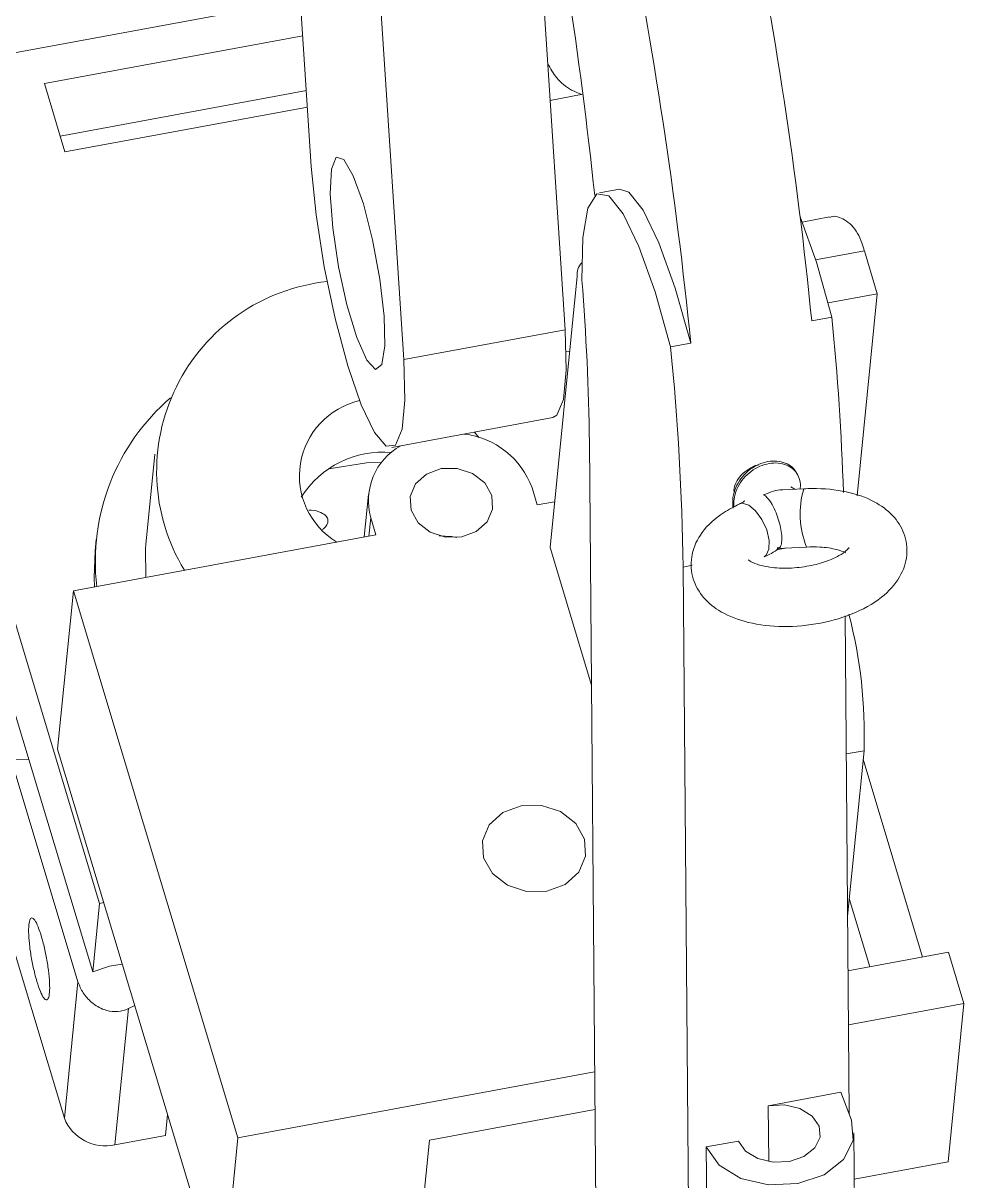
# Model space of a CAD drawing. Header units: millimetres. Extents: x 0 to 1189, y 0 to 841.
# Drawn here: x 933.61 to 938.12, y 546.51 to 552.07 of the extents above; entities that cross this region are included whole.
import ezdxf

# ---------------------------------------------------------------- set-up
doc = ezdxf.new("R2010")
doc.units = ezdxf.units.MM
doc.layers.get('0').update_dxf_attribs({"lineweight": 18})

msp = doc.modelspace()

# ---------------------------------------------------------------- linework, layer by layer
at = {"color": 7, "linetype": 'Continuous', "lineweight": 15}
for p, q in [((934.8077, 554.1389), (934.9884, 551.3801)), ((936.2063, 550.5961), (936.0383, 553.1613)), ((935.4323, 550.453), (935.2642, 553.0183)), ((932.7875, 551.7818), (934.9361, 552.1789)), ((934.9473, 552.0078), (933.7076, 551.7787)), ((933.7076, 551.7787), (933.8063, 551.4504)), ((934.9645, 551.7445), (933.7835, 551.5263)), ((936.2917, 551.7266), (936.1342, 551.6975)), ((933.8063, 551.4504), (934.9697, 551.6655)), ((936.4677, 551.2715), (936.3709, 551.2536)), ((937.4754, 551.1377), (937.3443, 551.1135)), ((937.7039, 550.7694), (937.6421, 550.9749)), ((933.9719, 547.8432), (933.0621, 550.8684)), ((936.2638, 550.8535), (936.1337, 549.5506)), ((937.4684, 550.7259), (937.7039, 550.7694)), ((937.7039, 550.7694), (937.607, 549.8)), ((937.4863, 550.657), (937.3896, 550.6391)), ((936.2063, 550.5961), (935.4323, 550.453)), ((936.2111, 550.4914), (936.228, 550.4945)), ((936.7123, 550.5139), (936.809, 550.5318)), ((935.3739, 550.0316), (936.148, 550.1746)), ((935.7922, 550.0789), (935.7718, 550.1051)), ((936.3226, 550.0538), (936.3544, 546.2056)), ((934.2379, 549.9998), (934.1945, 549.5655)), ((937.3235, 549.8981), (937.3186, 549.9072)), ((936.0721, 549.7554), (936.0474, 549.8374)), ((937.3512, 549.8332), (937.2507, 549.8281)), ((937.3078, 549.831), (937.2901, 549.8429)), ((935.2624, 549.8056), (935.2421, 549.6019)), ((936.1557, 549.7708), (936.0721, 549.7554)), ((937.043, 549.7604), (937.0418, 549.7598)), ((935.2734, 549.6944), (935.2981, 549.6123)), ((935.2981, 549.6123), (933.8467, 549.344)), ((933.9557, 549.5893), (933.9503, 549.535)), ((936.1337, 549.5506), (936.3322, 548.8905)), ((937.2236, 549.5464), (937.3653, 549.5536)), ((936.8118, 544.6607), (936.7722, 549.4576)), ((933.8467, 549.344), (933.7708, 548.584)), ((933.8467, 549.344), (934.6363, 546.7183)), ((937.5691, 546.8316), (937.5494, 549.2228)), ((933.9391, 547.5152), (933.569, 548.7461)), ((933.7708, 548.584), (934.5604, 545.9583)), ((937.6405, 548.5761), (937.5613, 547.7826)), ((933.8032, 546.8129), (933.2958, 548.5002)), ((933.5477, 548.5333), (933.8685, 547.4666)), ((937.9219, 547.5854), (937.6364, 548.5348)), ((933.9719, 547.8432), (933.9391, 547.5152)), ((933.9925, 547.847), (933.9719, 547.8432)), ((937.6683, 547.5385), (937.5697, 547.8665)), ((937.5635, 547.5192), (938.0455, 547.6083)), ((938.1196, 547.3621), (938.0455, 547.6083)), ((933.8032, 546.8129), (933.8685, 547.4666)), ((934.1114, 547.3382), (934.0461, 546.6846)), ((934.1409, 547.3534), (934.1114, 547.3382)), ((937.5656, 547.2597), (938.1196, 547.3621)), ((938.1196, 547.3621), (938.0436, 546.6021)), ((934.6363, 546.7183), (936.3475, 547.0346)), ((937.1812, 546.8721), (937.5295, 546.9365)), ((937.5295, 546.9365), (937.58, 546.8028)), ((934.2981, 546.8306), (934.288, 546.7293)), ((936.349, 546.8539), (935.5555, 546.7072)), ((934.0461, 546.6846), (934.288, 546.7293)), ((934.6363, 546.7183), (934.5604, 545.9583)), ((937.5953, 546.3081), (937.5917, 546.7414)), ((935.5555, 546.7072), (935.498, 546.1316)), ((936.8834, 546.6741), (937.0382, 546.7027)), ((936.8834, 546.6741), (936.887, 546.2407)), ((937.5935, 546.5189), (938.0436, 546.6021))]:
    msp.add_line(p, q, dxfattribs=at)
at = {"color": 8, "linetype": 'Continuous', "lineweight": 15}
for p, q in [((937.6421, 550.9749), (937.4085, 550.9317)), ((935.2646, 549.6061), (935.2734, 549.6944)), ((937.2638, 549.5484), (937.2192, 549.5402)), ((936.8166, 549.4658), (936.7722, 549.4576)), ((937.6405, 548.5761), (937.5549, 548.5603)), ((937.1812, 546.8721), (937.1834, 546.604))]:
    msp.add_line(p, q, dxfattribs=at)
at = {"color": 7, "linetype": 'Continuous', "lineweight": 15}
for points in [[(934.9884, 551.3801), (935.0113, 551.1488), (935.0503, 550.8986), (935.1023, 550.6499), (935.1631, 550.4228), (935.2277, 550.2357), (935.2908, 550.1038), (935.3475, 550.0377), (935.393, 550.0428), (935.4238, 550.1187), (935.4372, 550.2593), (935.4323, 550.453)], [(935.085, 551.3665), (935.0792, 551.2481), (935.0912, 551.0849), (935.1192, 550.899), (935.1595, 550.7155), (935.2067, 550.5591), (935.2544, 550.451), (935.2961, 550.4058), (935.3263, 550.4296), (935.3408, 550.5191), (935.3376, 550.6623), (935.3173, 550.8399), (935.2825, 551.0278), (935.238, 551.2007), (935.1897, 551.3352), (935.1442, 551.4132), (935.1077, 551.4241), (935.085, 551.3665)], [(936.4677, 551.2715), (936.5119, 551.2572), (936.5809, 551.1712), (936.6567, 551.014), (936.7345, 550.7961), (936.809, 550.5318)], [(936.2866, 550.8346), (936.2912, 551.0393), (936.3154, 551.1804), (936.3577, 551.2485), (936.4152, 551.2393), (936.4841, 551.1533), (936.56, 550.9961), (936.6377, 550.7782), (936.7123, 550.5139)], [(937.3346, 551.1379), (937.4118, 550.9213), (937.4863, 550.657)], [(936.148, 550.1746), (936.1671, 550.1859), (936.1978, 550.2618), (936.2112, 550.4023), (936.2063, 550.5961)], [(935.0718, 549.9297), (935.2527, 549.9577), (935.3257, 549.9589)], [(935.6111, 549.93), (935.6889, 549.9312), (935.7624, 549.9072), (935.8203, 549.8617), (935.8539, 549.8017), (935.8581, 549.7361), (935.8322, 549.6751), (935.7801, 549.628), (935.7098, 549.6018), (935.632, 549.6006), (935.5585, 549.6246), (935.5005, 549.67), (935.4669, 549.7301), (935.4628, 549.7956), (935.4887, 549.8566), (935.5408, 549.9038), (935.6111, 549.93)], [(935.6013, 549.6073), (935.6615, 549.6046), (935.6871, 549.5987)], [(934.1945, 549.5655), (934.1929, 549.547), (934.194, 549.4082)], [(933.9503, 549.535), (933.9459, 549.4074), (933.9482, 549.3628)], [(936.1189, 547.9018), (936.0216, 547.9003), (935.9297, 547.9302), (935.8573, 547.9871), (935.8153, 548.0622), (935.8101, 548.1441), (935.8425, 548.2203), (935.9076, 548.2793), (935.9955, 548.312), (936.0927, 548.3135), (936.1846, 548.2836), (936.257, 548.2267), (936.2991, 548.1516), (936.3043, 548.0697), (936.2718, 547.9935), (936.2067, 547.9345), (936.1189, 547.9018)], [(933.9391, 547.5152), (934.0203, 547.5427), (934.0812, 547.5517)], [(937.0382, 546.7027), (937.0722, 546.6543), (937.1306, 546.6187), (937.2043, 546.6013), (937.2822, 546.6049), (937.3524, 546.6287), (937.4043, 546.6693), (937.4298, 546.7204), (937.4252, 546.7742), (937.3912, 546.8226), (937.3328, 546.8582), (937.2591, 546.8756), (937.1812, 546.8721)], [(937.58, 546.8028), (937.5883, 546.7059), (937.5423, 546.6139), (937.449, 546.5409), (937.3226, 546.498), (937.1824, 546.4916), (937.0497, 546.5229), (936.9447, 546.587), (936.8834, 546.6741)]]:
    msp.add_lwpolyline(points, dxfattribs=at)
at = {"color": 8, "linetype": 'Continuous', "lineweight": 15}
for points in [[(937.1609, 549.5064), (937.1711, 549.5139), (937.1845, 549.5428), (937.1854, 549.5854), (937.1735, 549.6354), (937.1508, 549.685), (937.1205, 549.7268), (937.0875, 549.7544), (937.0566, 549.7635), (937.043, 549.7604)], [(933.5477, 548.5333), (933.6297, 548.5359), (933.6321, 548.5362)]]:
    msp.add_lwpolyline(points, dxfattribs=at)
at = {"color": 7, "linetype": 'Continuous', "lineweight": 15}
for centre, radius, start, end in [((915.5678, 549.061), 20.8944, 5.98954, 11.53578), ((916.5871, 548.5738), 20.9048, 5.6698, 11.5254), ((916.0088, 548.4668), 20.9025, 5.66948, 11.52572), ((936.437, 550.6132), 1.2581, 16.7061, 18.5695), ((936.3421, 550.862), 0.0788, 135.4693, 186.2046), ((935.1615, 549.9176), 0.9154, 96.127, 211.2715), ((924.9392, 549.9206), 11.3842, 0.67044, 4.60507), ((924.5757, 549.3816), 12.9735, 1.91858, 5.6417), ((924.4531, 549.2886), 12.3203, 0.78578, 5.7076), ((934.9873, 549.4843), 1.0353, 130.651, 186.6297), ((935.3027, 549.8947), 0.3711, 102.9481, 238.7279), ((935.675, 549.7025), 0.3961, 19.9199, 83.2412), ((935.3312, 549.5472), 0.4619, 84.8422, 147.9111), ((935.5633, 549.776), 0.3012, 118.9229, 195.7253), ((935.3374, 548.6526), 2.3044, 358.0979, 14.5266), ((933.9993, 546.89), 0.2107, 201.4564, 282.8356)]:
    msp.add_arc(centre, radius, start, end, dxfattribs=at)
at = {"color": 8, "linetype": 'Continuous', "lineweight": 15}
msp.add_arc((937.7643, 549.7135), 0.4301, 163.8341, 201.8278, dxfattribs=at)
at = {"color": 7, "linetype": 'Continuous', "lineweight": 15}
for points, knots in [([(936.1226, 551.8745), (936.1358, 551.8506), (936.1629, 551.8017), (936.2234, 551.7503), (936.2701, 551.7323), (936.287, 551.7257)], [0, 0, 0, 0, 0.086348, 0.1768166, 0.2281147, 0.2281147, 0.2281147, 0.2281147]), ([(937.4758, 551.1355), (937.4783, 551.1367), (937.4982, 551.1463), (937.5511, 551.1277), (937.6032, 551.0798), (937.6234, 551.0296), (937.6297, 551.0139)], [0, 0, 0, 0, 0.0109813, 0.0906924, 0.1763299, 0.2152317, 0.2152317, 0.2152317, 0.2152317]), ([(937.3171, 549.9065), (937.3143, 549.9124), (937.3062, 549.9293), (937.2808, 549.9492), (937.2441, 549.9645), (937.2016, 549.9679), (937.1565, 549.9599), (937.1124, 549.9405), (937.0731, 549.9105), (937.0408, 549.8721), (937.0188, 549.8276), (937.0082, 549.7821), (937.011, 549.7531), (937.0123, 549.7401)], [0, 0, 0, 0, 0.0247952, 0.0698641, 0.1143995, 0.1599923, 0.2049278, 0.2495787, 0.2951814, 0.3399729, 0.384755, 0.4303612, 0.4675299, 0.4675299, 0.4675299, 0.4675299]), ([(937.3335, 549.8323), (937.3339, 549.8336), (937.338, 549.8475), (937.3338, 549.8742), (937.3205, 549.9077), (937.2946, 549.9343), (937.2596, 549.9523), (937.2184, 549.9589), (937.1738, 549.954), (937.1289, 549.9378), (937.088, 549.9104), (937.0536, 549.874), (937.0286, 549.831), (937.0149, 549.7868), (937.0156, 549.7581), (937.016, 549.7454)], [0, 0, 0, 0, 0.0045666, 0.0477017, 0.0918186, 0.1359377, 0.1790729, 0.2232655, 0.2672931, 0.3104575, 0.3547072, 0.3986316, 0.4418507, 0.4861388, 0.5208556, 0.5208556, 0.5208556, 0.5208556]), ([(937.1326, 549.9474), (937.1317, 549.9472), (937.1157, 549.945), (937.086, 549.9289), (937.0495, 549.9005), (937.0254, 549.8641), (937.0145, 549.8333), (937.0171, 549.8173), (937.0177, 549.8133)], [0, 0, 0, 0, 0.0026481, 0.0459129, 0.0892322, 0.1327676, 0.1766877, 0.1910728, 0.1910728, 0.1910728, 0.1910728]), ([(937.043, 549.7604), (937.0169, 549.747), (936.9456, 549.7103), (936.8614, 549.6334), (936.8083, 549.5247), (936.8094, 549.4115), (936.8588, 549.3151), (936.9453, 549.2414), (937.0677, 549.19), (937.2294, 549.1666), (937.4116, 549.1787), (937.5865, 549.2265), (937.7249, 549.303), (937.8151, 549.4005), (937.8539, 549.5117), (937.8394, 549.6211), (937.7805, 549.7113), (937.6865, 549.7794), (937.5567, 549.824), (937.4353, 549.8363), (937.3648, 549.8337), (937.3512, 549.8332)], [0, 0, 0, 0, 0.085271, 0.232486, 0.35677, 0.468683, 0.581936, 0.695531, 0.832491, 0.988228, 1.144919, 1.302239, 1.464939, 1.604878, 1.723747, 1.834992, 1.945496, 2.063635, 2.205706, 2.356049, 2.39195, 2.39195, 2.39195, 2.39195]), ([(937.16, 549.8051), (937.1603, 549.8052), (937.1904, 549.8166), (937.2231, 549.8302), (937.2493, 549.8276), (937.2507, 549.8275)], [0, 0, 0, 0, 0.0009298, 0.08894204, 0.09404542, 0.09404542, 0.09404542, 0.09404542]), ([(937.0682, 549.7753), (937.0684, 549.7756), (937.0693, 549.7767), (937.0619, 549.7699), (937.0493, 549.7636), (937.043, 549.7604)], [0, 0, 0, 0, 0.00510724, 0.01788176, 0.03049902, 0.03049902, 0.03049902, 0.03049902]), ([(937.2235, 549.549), (937.2282, 549.5491), (937.2392, 549.5493), (937.2462, 549.5717), (937.2466, 549.6063), (937.2406, 549.6466), (937.2296, 549.6886), (937.2142, 549.7302), (937.1939, 549.7688), (937.1752, 549.7922), (937.1633, 549.8026), (937.1602, 549.805), (937.16, 549.8051)], [0, 0, 0, 0, 0.0308296, 0.0711198, 0.1059698, 0.1379477, 0.1693191, 0.2019591, 0.2374367, 0.2771823, 0.2903561, 0.2911721, 0.2911721, 0.2911721, 0.2911721]), ([(934.9766, 549.7305), (934.9806, 549.7305), (935.0036, 549.731), (935.0341, 549.7211), (935.0609, 549.704), (935.0709, 549.6833), (935.0651, 549.662), (935.0531, 549.6459), (935.0429, 549.6386), (935.0409, 549.6372)], [0, 0, 0, 0, 0.0087891, 0.0509347, 0.0852884, 0.1116663, 0.1382398, 0.1610473, 0.166879, 0.166879, 0.166879, 0.166879]), ([(937.5684, 549.5484), (937.5686, 549.5493), (937.5698, 549.5535), (937.5587, 549.5362), (937.5222, 549.5116), (937.4607, 549.4832), (937.3769, 549.4606), (937.2799, 549.4497), (937.1905, 549.4545), (937.1261, 549.4694), (937.0885, 549.4882), (937.0858, 549.4913), (937.0845, 549.4928)], [0, 0, 0, 0, 0.0130605, 0.0618515, 0.1115169, 0.1663735, 0.2282082, 0.2948085, 0.3624743, 0.4187385, 0.4683442, 0.5168471, 0.5168471, 0.5168471, 0.5168471]), ([(937.1606, 549.5063), (937.1854, 549.5171), (937.2128, 549.5291), (937.2317, 549.5491), (937.2335, 549.551)], [0, 0, 0, 0, 0.07780226, 0.08607184, 0.08607184, 0.08607184, 0.08607184]), ([(937.3653, 549.5536), (937.3865, 549.554), (937.4387, 549.555), (937.509, 549.5439), (937.5397, 549.5315), (937.5532, 549.526)], [0, 0, 0, 0, 0.0525001, 0.1298761, 0.1915505, 0.1915505, 0.1915505, 0.1915505]), ([(933.6714, 547.4681), (933.6771, 547.4509), (933.6884, 547.4164), (933.7051, 547.386), (933.7191, 547.3762), (933.7289, 547.3893), (933.7335, 547.4234), (933.7323, 547.4748), (933.7255, 547.5378), (933.7138, 547.6051), (933.6986, 547.6692), (933.6815, 547.7229), (933.6645, 547.7601), (933.6495, 547.7766), (933.6382, 547.7706), (933.6319, 547.7428), (933.6312, 547.6962), (933.6363, 547.6361), (933.6467, 547.5695), (933.6592, 547.5113), (933.668, 547.4801), (933.6714, 547.4681)], [0, 0, 0, 0, 0.0447014, 0.0893969, 0.1340938, 0.1787915, 0.2234918, 0.268192, 0.3128905, 0.3575846, 0.4022792, 0.4469824, 0.4916797, 0.5363762, 0.5810753, 0.6257719, 0.6704686, 0.7151673, 0.7598638, 0.8045611, 0.8325352, 0.8325352, 0.8325352, 0.8325352]), ([(933.8685, 547.4666), (933.8757, 547.4487), (933.8902, 547.413), (933.9343, 547.3639), (933.9881, 547.3314), (934.0465, 547.3208), (934.0869, 547.3278), (934.1071, 547.3364), (934.1114, 547.3382)], [0, 0, 0, 0, 0.0625649, 0.1249324, 0.1916872, 0.2437048, 0.2958322, 0.309609, 0.309609, 0.309609, 0.309609])]:
    msp.add_open_spline(points, degree=3, knots=knots, dxfattribs=at)

doc.saveas('drawing.dxf')
